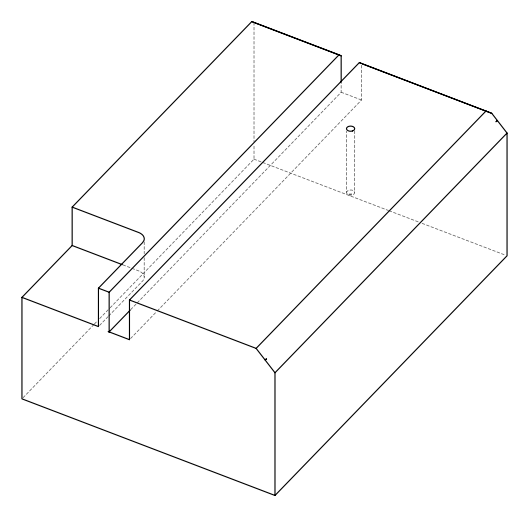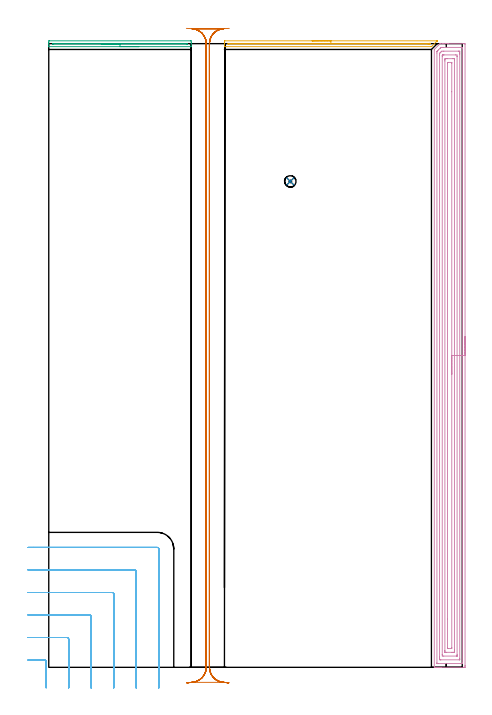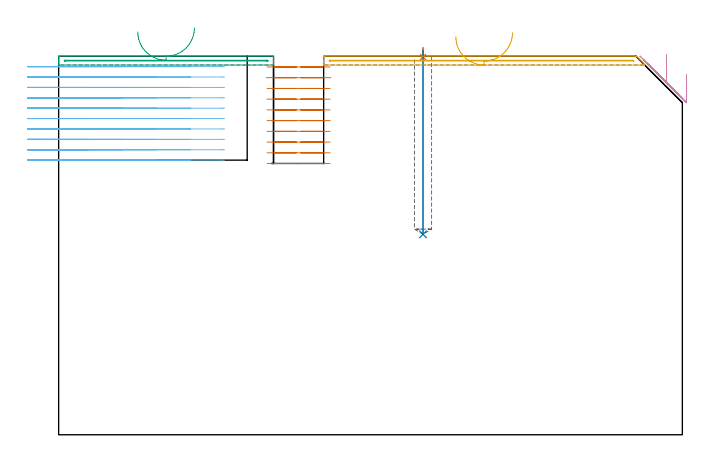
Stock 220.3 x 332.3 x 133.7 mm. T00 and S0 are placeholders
(PLAN: 7 operations, 3 tool changes, 46.3 min)
(1 SPOT_DRILL | STEP1POCKET | NXT0321_9005460120000 | 0.03 min | 1 mm3)
(2 DRILL_BLIND_HOLE_INTO_CENTER | STEP1POCKET | UGT0301_456 | 0.26 min | 1789 mm3)
(3 AREA_MILL | FG_CHAMFER_SURFACE | UGT0205_001 | 1.35 min | 376 mm3)
(4 AREA_MILL_1 | FG_CHAMFER_SURFACE_1 | UGT0205_001 | 16.25 min | 44682 mm3)
(5 AREA_MILL_2 | FG_CHAMFER_SURFACE_2 | UGT0205_001 | 1.93 min | 550 mm3)
(6 MILL_CORNER_NOTCH_RECTANGULAR | CORNER_NOTCH_RECTANGULAR | NXT0201_012 | Follow Part, ap 4, ae 75% | 11.55 min | 175150 mm3)
(7 MILL_RECTANGULAR_SLOT | SLOT_RECTANGULAR | NXT0201_012 | Follow Part, ap 4, ae 75% | 14.93 min | 222908 mm3)
(TOOL NXT0321_9005460120000 | NC Spot Drill, 142deg, 12mm, Carbide, Uncoated | D12 PA142 FL30 Z2)
(TOOL UGT0301_456 | Carbide Drill 6.1 mm | D6.1 PA118 FL63 Z2)
(TOOL UGT0205_001 | Chamfer Mill 20 x 3 x 45 deg. | D20 FL50 Z2)
(TOOL NXT0201_012 | ENDMILL 16mm [2P460-1600-NA 1630] | D16 FL38 Z6)
(OP 1 SPOT_DRILL)
G17 G21 G94 G90
T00 M6
G54
G17 G0 G90 X128.7 Y258.9 S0 M3
G43 Z143.7 H0
G94 G81 G98 Z133.437 F250. R136.7
G80
M5
M2
(OP 2 DRILL_BLIND_HOLE_INTO_CENTER)
G17 G21 G94 G90
T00 M6
G54
G17 G0 G90 X128.7 Y258.9 S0 M3
G43 Z143.7 H0
G94 G81 G98 Z70.8 F250. R135.7
G80
M5
M2
(OP 3 AREA_MILL)
G17 G21 G94 G90
T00 M6
G54
G17 G0 G90 X47.95 Y330.7 S1061 M3
G43 Z143.7 H0
G94 G1 X47.912 Z142.828 F250.
X47.798 Z141.963
X47.609 Z141.112
X47.347 Z140.28
X47.013 Z139.474
X46.61 Z138.7
X46.141 Z137.964
X45.61 Z137.272
X45.021 Z136.629
X44.378 Z136.04
X43.686 Z135.508
X42.95 Z135.04
X42.176 Z134.637
X41.37 Z134.303
X40.538 Z134.041
X39.686 Z133.852
X38.822 Z133.738
X37.95 Z133.7
X0.126
X0.01 Y330.703 Z133.689
X0. Y330.841 Z133.557
Y332.193 Z132.206
Y332.683 Z131.712
Y332.928 Z131.468
X0.001 Y333.796 Z130.601
X0.254 Y333.8 Z130.6
X75.646
X75.899 Y333.797 Z130.601
X75.9 Y332.683 Z131.712
Y332.193 Z132.206
X75.899 Y330.84 Z133.558
X75.89 Y330.703 Z133.689
X75.774 Y330.7 Z133.7
X37.95
Y332.114 Z132.286
X2.629 Y332.115 Z132.285
X2.351 Y332.117 Z132.283
X2.038 Y332.121 Z132.279
X2.009 Y332.129 Z132.271
X2.004 Y332.155 Z132.245
Y332.242 Z132.158
X2.01 Y332.337 Z132.063
X2.017 Y332.381 Z132.019
X2.022 Y332.382
X2.071 Y332.384 Z132.016
X2.172 Y332.385 Z132.015
X2.351 Y332.386 Z132.014
X73.244 Y332.385 Z132.015
X73.549 Y332.383 Z132.017
X73.862 Y332.379 Z132.021
X73.89 Y332.371 Z132.029
X73.896 Y332.346 Z132.054
X73.893 Y332.181 Z132.219
X73.89 Y332.131 Z132.269
X73.827 Y332.121 Z132.279
X73.549 Y332.118 Z132.282
X73.243 Y332.115 Z132.285
X37.95 Y332.114 Z132.286
X37.078 Z132.324
X36.213 Z132.438
X35.362 Z132.627
X34.53 Z132.889
X33.724 Z133.223
X32.95 Z133.626
X32.214 Z134.094
X31.522 Z134.625
X30.879 Z135.215
X30.29 Z135.858
X29.758 Z136.55
X29.29 Z137.286
X28.887 Z138.06
X28.553 Z138.866
X28.291 Z139.698
X28.102 Z140.549
X27.988 Z141.414
X27.95 Z142.286
G0 Z143.7
M5
M2
(OP 4 AREA_MILL_1)
G17 G21 G94 G90
T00 M6
G54
G17 G0 G90 X221.8 Y176.15 S1061 M3
G43 Z143.7 H0
Z127.3
G94 G1 Y176.112 Z126.428 F250.
Y175.998 Z125.563
Y175.809 Z124.712
Y175.547 Z123.88
Y175.213 Z123.074
Y174.81 Z122.3
Y174.342 Z121.564
Y173.81 Z120.872
Y173.221 Z120.229
Y172.578 Z119.64
Y171.886 Z119.108
Y171.15 Z118.64
Y170.376 Z118.237
Y169.57 Z117.903
Y168.738 Z117.641
Y167.886 Z117.452
Y167.022 Z117.338
Y166.15 Z117.3
Y0.887
X221.799 Y0.605 Z117.301
X221.794 Y0.005 Z117.304
X221.792 Y0.002 Z117.305
X221.189 Y0. Z117.908
X209.295 Z129.8
X208.689 Z130.405
X208.114 Z130.983
X207.797 Z131.3
X207.222 Z131.875
X206.904 Z132.191
X206.268 Z132.831
X205.835 Z133.264
X205.458 Z133.633
X205.432 Y0.004 Z133.659
X205.403 Y0.01 Z133.688
X205.4 Y0.159 Z133.7
Y329.018
X205.404 Y329.195 Z133.689
X205.486 Y329.287 Z133.612
X208.191 Y331.992 Z130.906
X208.491 Y332.29 Z130.609
X208.505 Y332.3 Z130.595
X209.839 Z129.26
X210.475 Z128.621
X211.686 Z127.411
X212.261 Z126.834
X212.866 Z126.229
X221.189 Z117.908
X221.479 Y332.298 Z117.618
X221.792 Y332.29 Z117.306
X221.799 Y331.977 Z117.299
X221.8 Y166.15 Z117.3
X220.386 Z118.714
X220.385 Y2.301 Z118.715
X220.384 Y2.211 Z118.716
X220.379 Y2.033 Z118.721
X220.376 Y2.008 Z118.724
X220.368 Y2.006 Z118.732
X220.345 Y2.003 Z118.755
X220.296 Y2.001 Z118.804
X207.293 Z131.807
X206.904 Y2.005 Z132.196
X206.849 Y2.008 Z132.251
X206.821 Y2.012 Z132.279
X206.814 Y2.39 Z132.286
X206.815 Y327.322 Z132.285
X206.821 Y328.125 Z132.279
X206.824 Y328.163 Z132.276
X206.843 Y328.186 Z132.257
X206.904 Y328.251 Z132.196
X207.286 Y328.636 Z131.814
X207.667 Y329.018 Z131.433
X208.56 Y329.91 Z130.54
X208.625 Y329.975 Z130.475
X208.689 Y330.038 Z130.411
X208.946 Y330.284 Z130.154
X209.198 Y330.295 Z129.902
X209.582 Y330.298 Z129.518
X210.085 Y330.3 Z129.015
X219.907 Y330.299 Z119.193
X220.296 Y330.295 Z118.804
X220.351 Y330.292 Z118.749
X220.379 Y330.288 Z118.721
X220.386 Y329.91 Z118.714
Y166.15
X218.972 Z120.128
X218.971 Y4.607 Z120.129
X218.969 Y4.175 Z120.131
X218.967 Y4.06 Z120.133
X218.965 Y4.012 Z120.135
X218.86 Y4.007 Z120.24
X218.684 Y4.001 Z120.416
X208.863 Z130.237
X208.689 Y4.004 Z130.411
X208.515 Y4.01 Z130.585
X208.235 Y4.031 Z130.865
X208.233 Y4.175 Z130.867
X208.23 Y4.634 Z130.87
X208.229 Y5.067 Z130.871
X208.228 Y5.528 Z130.872
X208.229 Y326.34 Z130.871
X208.23 Y326.799 Z130.87
X208.233 Y327.017 Z130.867
X208.235 Y327.12 Z130.865
X208.338 Y327.233 Z130.762
X208.511 Y327.411 Z130.589
X208.689 Y327.59 Z130.411
X208.958 Y327.857 Z130.142
X209.231 Y328.125 Z129.869
X209.414 Y328.294 Z129.686
X210.475 Y328.3 Z128.625
X218.337 Y328.299 Z120.763
X218.511 Y328.296 Z120.589
X218.685 Y328.29 Z120.415
X218.965 Y328.269 Z120.135
X218.967 Y328.125 Z120.133
X218.97 Y327.666 Z120.13
X218.971 Y327.233 Z120.129
X218.972 Y326.772 Z120.128
Y166.15
X217.557 Z121.543
Y6.852
X217.552 Y6.026 Z121.548
X217.546 Y6.009 Z121.554
X217.524 Y6.005 Z121.576
X217.471 Y6.001 Z121.629
X210.434 Z128.666
X209.65 Y6.027 Z129.45
X209.643 Y6.791 Z129.457
Y6.852
Y325.448
X209.646 Y325.864 Z129.454
X209.65 Y326.067 Z129.45
X209.742 Y326.181 Z129.358
X209.844 Y326.283 Z129.256
X210.049 Y326.29 Z129.051
X210.475 Y326.3 Z128.625
X210.515 Z128.585
X216.766 Y326.299 Z122.334
X217.55 Y326.273 Z121.55
X217.557 Y325.509 Z121.543
Y325.448
Y166.15
X216.143 Z122.957
Y9.219
X216.142 Y8.637 Z122.958
X216.14 Y8.329 Z122.96
X216.136 Y8.025 Z122.964
X215.832 Y8.01 Z123.268
X215.574 Y8.003 Z123.526
X214.939 Y8. Z124.161
X214.684 Z124.416
X212.005 Z127.095
X211.368 Y8.001 Z127.732
X211.109 Y8.004 Z127.991
X211.072 Y8.01 Z128.028
X211.064 Y8.02 Z128.036
X211.061 Y8.051 Z128.039
X211.058 Y8.637 Z128.042
X211.057 Y8.948 Z128.043
Y323.081
X211.058 Y323.663 Z128.042
X211.06 Y323.971 Z128.04
X211.064 Y324.275 Z128.036
X211.368 Y324.29 Z127.732
X211.626 Y324.297 Z127.474
X212.261 Y324.3 Z126.839
X212.516 Z126.584
X215.195 Z123.905
X215.832 Y324.299 Z123.268
X216.091 Y324.296 Z123.009
X216.128 Y324.29 Z122.972
X216.136 Y324.28 Z122.964
X216.139 Y324.249 Z122.961
X216.142 Y323.663 Z122.958
X216.143 Y323.352 Z122.957
Y166.15
X214.729 Z124.371
X214.728 Y10.633 Z124.372
X214.727 Y10.422 Z124.373
X214.722 Y10.082 Z124.378
X214.715 Y10.01 Z124.385
X214.609 Y10.005 Z124.491
X214.467 Y10.001 Z124.633
X212.681 Z126.419
X212.519 Y10.007 Z126.581
X212.488 Y10.009 Z126.612
X212.478 Y10.064 Z126.622
X212.474 Y10.209 Z126.626
X212.472 Y10.422 Z126.628
X212.471 Y25.63 Z126.629
X212.472 Y321.667 Z126.628
X212.473 Y321.878 Z126.627
X212.478 Y322.218 Z126.622
X212.485 Y322.29 Z126.615
X212.591 Y322.295 Z126.509
X212.733 Y322.299 Z126.367
X214.519 Z124.581
X214.681 Y322.293 Z124.419
X214.712 Y322.291 Z124.388
X214.722 Y322.236 Z124.378
X214.726 Y322.091 Z124.374
X214.728 Y321.878 Z124.372
X214.729 Y306.66 Z124.371
Y166.15
Y165.278 Z124.409
Y164.413 Z124.523
Y163.562 Z124.712
Y162.73 Z124.974
Y161.924 Z125.308
Y161.15 Z125.711
Y160.414 Z126.18
Y159.722 Z126.711
Y159.079 Z127.3
Y158.49 Z127.943
Y157.958 Z128.635
Y157.49 Z129.371
Y157.087 Z130.145
Y156.753 Z130.951
Y156.491 Z131.783
Y156.302 Z132.635
Y156.188 Z133.5
Y156.15 Z134.371
G0 Z143.7
M5
M2
(OP 5 AREA_MILL_2)
G17 G21 G94 G90
T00 M6
G54
G17 G0 G90 X140.3 Y333.8 S1061 M3
G43 Z143.7 H0
Z140.6
G94 G1 X140.338 Z139.728 F250.
X140.452 Z138.863
X140.641 Z138.012
X140.903 Z137.18
X141.237 Z136.374
X141.64 Z135.6
X142.108 Z134.864
X142.64 Z134.172
X143.229 Z133.529
X143.872 Z132.94
X144.564 Z132.408
X145.3 Z131.94
X146.074 Z131.537
X146.88 Z131.203
X147.712 Z130.941
X148.564 Z130.752
X149.428 Z130.638
X150.3 Z130.6
X206.864 Y333.799 Z130.599
X206.927 Y333.798 Z130.598
X206.982 Y333.796 Z130.596
X206.988 Y333.794 Z130.597
X206.979 Y333.775 Z130.617
X206.902 Y333.7 Z130.696
X206.864 Y333.662 Z130.735
X204.096 Y330.896 Z133.503
X203.948 Y330.75 Z133.645
X203.895 Y330.703 Z133.689
X203.746 Y330.7 Z133.7
X93.736
X93.61 Y330.703 Z133.688
X93.604 Y330.774 Z133.618
X93.6 Y330.853 Z133.546
Y332.152 Z132.247
Y332.684 Z131.712
Y332.949 Z131.448
X93.602 Y333.551 Z130.846
X93.604 Y333.792 Z130.606
X93.612 Y333.793 Z130.604
X93.865 Y333.8 Z130.6
X150.3
Y332.386 Z132.014
X202.995 Y332.385 Z132.015
X203.087 Y332.383 Z132.017
X203.118 Y332.381 Z132.019
X203.119 Y332.38 Z132.02
X203.111 Y332.367 Z132.033
X203.068 Y332.321 Z132.079
X202.998 Y332.251 Z132.149
X202.949 Y332.205 Z132.195
X202.855 Y332.121 Z132.279
X202.546 Y332.117 Z132.283
X202.243 Y332.115 Z132.285
X201.964 Y332.114 Z132.286
X95.963
X95.656 Y332.116 Z132.284
X95.62 Y332.118 Z132.282
X95.61 Y332.121 Z132.279
X95.606 Y332.126 Z132.274
X95.602 Y332.168 Z132.232
X95.607 Y332.282 Z132.118
X95.614 Y332.38 Z132.02
X95.63 Y332.382 Z132.018
X95.679 Y332.384 Z132.016
X95.779 Y332.385 Z132.015
X95.963 Y332.386 Z132.014
X150.3
X151.172 Z132.052
X152.036 Z132.166
X152.888 Z132.355
X153.72 Z132.617
X154.526 Z132.951
X155.3 Z133.354
X156.036 Z133.823
X156.728 Z134.354
X157.371 Z134.943
X157.96 Z135.586
X158.492 Z136.278
X158.96 Z137.014
X159.363 Z137.788
X159.697 Z138.594
X159.959 Z139.426
X160.148 Z140.278
X160.262 Z141.143
X160.3 Z142.014
G0 Z143.7
M5
M2
(OP 6 MILL_CORNER_NOTCH_RECTANGULAR)
G17 G21 G94 G90
T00 M6
G54
G17 G0 G90 X-1.4 Y-10.877 S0 M3
G43 Z143.7 H1
Z130.03
G94 G1 Y-7.877 F250.
Y3.105 F500.
G3 X-2.195 Y3.9 R0.8
G1 X-8.
X-11. F250.
G0 Z143.7
X10.6 Y-11.
Z130.03
G1 Y-8.
Y15.105 F500.
G3 X9.805 Y15.9 R0.8
G1 X-8.
X-11. F250.
G0 Z143.7
X22.6 Y-11.
Z130.03
G1 Y-8.
Y27.104 F500.
G3 X21.804 Y27.9 R0.8
G1 X-8.
X-11. F250.
G0 Z143.7
X34.6 Y-11.
Z130.03
G1 Y-8.
Y39.104 F500.
G3 X33.804 Y39.9 R0.8
G1 X-8.
X-11. F250.
G0 Z143.7
X46.6 Y-11.
Z130.03
G1 Y-8.
Y51.104 F500.
G3 X45.804 Y51.9 R0.8
G1 X-8.
X-11. F250.
G0 Z143.7
X58.6 Y-11.
Z130.03
G1 Y-8.
Y63.1 F500.
G3 X57.8 Y63.9 R0.8
G1 X-8.
X-11. F250.
G0 Z143.7
X-1.4 Y-10.877
Z126.36
G1 Y-7.877
Y3.105 F500.
G3 X-2.195 Y3.9 R0.8
G1 X-8.
X-11. F250.
G0 Z143.7
X10.6 Y-11.
Z126.36
G1 Y-8.
Y15.105 F500.
G3 X9.805 Y15.9 R0.8
G1 X-8.
X-11. F250.
G0 Z143.7
X22.6 Y-11.
Z126.36
G1 Y-8.
Y27.104 F500.
G3 X21.804 Y27.9 R0.8
G1 X-8.
X-11. F250.
G0 Z143.7
X34.6 Y-11.
Z126.36
G1 Y-8.
Y39.104 F500.
G3 X33.804 Y39.9 R0.8
G1 X-8.
X-11. F250.
G0 Z143.7
X46.6 Y-11.
Z126.36
G1 Y-8.
Y51.104 F500.
G3 X45.804 Y51.9 R0.8
G1 X-8.
X-11. F250.
G0 Z143.7
X58.6 Y-11.
Z126.36
G1 Y-8.
Y63.1 F500.
G3 X57.8 Y63.9 R0.8
G1 X-8.
X-11. F250.
G0 Z143.7
X-1.4 Y-10.877
Z122.69
G1 Y-7.877
Y3.105 F500.
G3 X-2.195 Y3.9 R0.8
G1 X-8.
X-11. F250.
G0 Z143.7
X10.6 Y-11.
Z122.69
G1 Y-8.
Y15.105 F500.
G3 X9.805 Y15.9 R0.8
G1 X-8.
X-11. F250.
G0 Z143.7
X22.6 Y-11.
Z122.69
G1 Y-8.
Y27.104 F500.
G3 X21.804 Y27.9 R0.8
G1 X-8.
X-11. F250.
G0 Z143.7
X34.6 Y-11.
Z122.69
G1 Y-8.
Y39.104 F500.
G3 X33.804 Y39.9 R0.8
G1 X-8.
X-11. F250.
G0 Z143.7
X46.6 Y-11.
Z122.69
G1 Y-8.
Y51.104 F500.
G3 X45.804 Y51.9 R0.8
G1 X-8.
X-11. F250.
G0 Z143.7
X58.6 Y-11.
Z122.69
G1 Y-8.
Y63.1 F500.
G3 X57.8 Y63.9 R0.8
G1 X-8.
X-11. F250.
G0 Z143.7
X-1.4 Y-10.877
Z119.02
G1 Y-7.877
Y3.105 F500.
G3 X-2.195 Y3.9 R0.8
G1 X-8.
X-11. F250.
G0 Z143.7
X10.6 Y-11.
Z119.02
G1 Y-8.
Y15.105 F500.
G3 X9.805 Y15.9 R0.8
G1 X-8.
X-11. F250.
G0 Z143.7
X22.6 Y-11.
Z119.02
G1 Y-8.
Y27.104 F500.
G3 X21.804 Y27.9 R0.8
G1 X-8.
X-11. F250.
G0 Z143.7
X34.6 Y-11.
Z119.02
G1 Y-8.
Y39.104 F500.
G3 X33.804 Y39.9 R0.8
G1 X-8.
X-11. F250.
G0 Z143.7
X46.6 Y-11.
Z119.02
G1 Y-8.
Y51.104 F500.
G3 X45.804 Y51.9 R0.8
G1 X-8.
X-11. F250.
G0 Z143.7
X58.6 Y-11.
Z119.02
G1 Y-8.
Y63.1 F500.
G3 X57.8 Y63.9 R0.8
G1 X-8.
X-11. F250.
G0 Z143.7
X-1.4 Y-10.877
Z115.35
G1 Y-7.877
Y3.105 F500.
G3 X-2.195 Y3.9 R0.8
G1 X-8.
X-11. F250.
G0 Z143.7
X10.6 Y-11.
Z115.35
G1 Y-8.
Y15.105 F500.
G3 X9.805 Y15.9 R0.8
G1 X-8.
X-11. F250.
G0 Z143.7
X22.6 Y-11.
Z115.35
G1 Y-8.
Y27.104 F500.
G3 X21.804 Y27.9 R0.8
G1 X-8.
X-11. F250.
G0 Z143.7
X34.6 Y-11.
Z115.35
G1 Y-8.
Y39.104 F500.
G3 X33.804 Y39.9 R0.8
G1 X-8.
X-11. F250.
G0 Z143.7
X46.6 Y-11.
Z115.35
G1 Y-8.
Y51.104 F500.
G3 X45.804 Y51.9 R0.8
G1 X-8.
X-11. F250.
G0 Z143.7
X58.6 Y-11.
Z115.35
G1 Y-8.
Y63.1 F500.
G3 X57.8 Y63.9 R0.8
G1 X-8.
X-11. F250.
G0 Z143.7
X-1.4 Y-10.877
Z111.68
G1 Y-7.877
Y3.105 F500.
G3 X-2.195 Y3.9 R0.8
G1 X-8.
X-11. F250.
G0 Z143.7
X10.6 Y-11.
Z111.68
G1 Y-8.
Y15.105 F500.
G3 X9.805 Y15.9 R0.8
G1 X-8.
X-11. F250.
G0 Z143.7
X22.6 Y-11.
Z111.68
G1 Y-8.
Y27.104 F500.
G3 X21.804 Y27.9 R0.8
G1 X-8.
X-11. F250.
G0 Z143.7
X34.6 Y-11.
Z111.68
G1 Y-8.
Y39.104 F500.
G3 X33.804 Y39.9 R0.8
G1 X-8.
X-11. F250.
G0 Z143.7
X46.6 Y-11.
Z111.68
G1 Y-8.
Y51.104 F500.
G3 X45.804 Y51.9 R0.8
G1 X-8.
X-11. F250.
G0 Z143.7
X58.6 Y-11.
Z111.68
G1 Y-8.
Y63.1 F500.
G3 X57.8 Y63.9 R0.8
G1 X-8.
X-11. F250.
G0 Z143.7
X-1.4 Y-10.877
Z108.01
G1 Y-7.877
Y3.105 F500.
G3 X-2.195 Y3.9 R0.8
G1 X-8.
X-11. F250.
G0 Z143.7
X10.6 Y-11.
Z108.01
G1 Y-8.
Y15.105 F500.
G3 X9.805 Y15.9 R0.8
G1 X-8.
X-11. F250.
G0 Z143.7
X22.6 Y-11.
Z108.01
G1 Y-8.
Y27.104 F500.
G3 X21.804 Y27.9 R0.8
G1 X-8.
X-11. F250.
G0 Z143.7
X34.6 Y-11.
Z108.01
G1 Y-8.
Y39.104 F500.
G3 X33.804 Y39.9 R0.8
G1 X-8.
X-11. F250.
G0 Z143.7
X46.6 Y-11.
Z108.01
G1 Y-8.
Y51.104 F500.
G3 X45.804 Y51.9 R0.8
G1 X-8.
X-11. F250.
G0 Z143.7
X58.6 Y-11.
Z108.01
G1 Y-8.
Y63.1 F500.
G3 X57.8 Y63.9 R0.8
G1 X-8.
X-11. F250.
G0 Z143.7
X-1.4 Y-10.877
Z104.34
G1 Y-7.877
Y3.105 F500.
G3 X-2.195 Y3.9 R0.8
G1 X-8.
X-11. F250.
G0 Z143.7
X10.6 Y-11.
Z104.34
G1 Y-8.
Y15.105 F500.
G3 X9.805 Y15.9 R0.8
G1 X-8.
X-11. F250.
G0 Z143.7
X22.6 Y-11.
Z104.34
G1 Y-8.
Y27.104 F500.
G3 X21.804 Y27.9 R0.8
G1 X-8.
X-11. F250.
G0 Z143.7
X34.6 Y-11.
Z104.34
G1 Y-8.
Y39.104 F500.
G3 X33.804 Y39.9 R0.8
G1 X-8.
X-11. F250.
G0 Z143.7
X46.6 Y-11.
Z104.34
G1 Y-8.
Y51.104 F500.
G3 X45.804 Y51.9 R0.8
G1 X-8.
X-11. F250.
G0 Z143.7
X58.6 Y-11.
Z104.34
G1 Y-8.
Y63.1 F500.
G3 X57.8 Y63.9 R0.8
G1 X-8.
X-11. F250.
G0 Z143.7
X-1.4 Y-10.877
Z100.67
G1 Y-7.877
Y3.105 F500.
G3 X-2.195 Y3.9 R0.8
G1 X-8.
X-11. F250.
G0 Z143.7
X10.6 Y-11.
Z100.67
G1 Y-8.
Y15.105 F500.
G3 X9.805 Y15.9 R0.8
G1 X-8.
X-11. F250.
G0 Z143.7
X22.6 Y-11.
Z100.67
G1 Y-8.
Y27.104 F500.
G3 X21.804 Y27.9 R0.8
G1 X-8.
X-11. F250.
G0 Z143.7
X34.6 Y-11.
Z100.67
G1 Y-8.
Y39.104 F500.
G3 X33.804 Y39.9 R0.8
G1 X-8.
X-11. F250.
G0 Z143.7
X46.6 Y-11.
Z100.67
G1 Y-8.
Y51.104 F500.
G3 X45.804 Y51.9 R0.8
G1 X-8.
X-11. F250.
G0 Z143.7
X58.6 Y-11.
Z100.67
G1 Y-8.
Y63.1 F500.
G3 X57.8 Y63.9 R0.8
G1 X-8.
X-11. F250.
G0 Z143.7
X-1.4 Y-10.877
Z97.
G1 Y-7.877
Y3.105 F500.
G3 X-2.195 Y3.9 R0.8
G1 X-8.
X-11. F250.
G0 Z143.7
X10.6 Y-11.
Z97.
G1 Y-8.
Y15.105 F500.
G3 X9.805 Y15.9 R0.8
G1 X-8.
X-11. F250.
G0 Z143.7
X22.6 Y-11.
Z97.
G1 Y-8.
Y27.104 F500.
G3 X21.804 Y27.9 R0.8
G1 X-8.
X-11. F250.
G0 Z143.7
X34.6 Y-11.
Z97.
G1 Y-8.
Y39.104 F500.
G3 X33.804 Y39.9 R0.8
G1 X-8.
X-11. F250.
G0 Z143.7
X46.6 Y-11.
Z97.
G1 Y-8.
Y51.104 F500.
G3 X45.804 Y51.9 R0.8
G1 X-8.
X-11. F250.
G0 Z143.7
X58.6 Y-11.
Z97.
G1 Y-8.
Y63.1 F500.
G3 X57.8 Y63.9 R0.8
G1 X-8.
X-11. F250.
G0 Z143.7
M5
M2
(OP 7 MILL_RECTANGULAR_SLOT)
G17 G21 G94 G90
T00 M6
G54
G17 G0 G90 X95.897 Y-8.23 S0 M3
G43 Z143.7 H1
Z129.91
G94 G1 X92.908 Y-7.97 F250.
G2 X85.6 Y0. R8. F500.
G1 Y332.3
G2 X93.2 Y340.29 R8.
G1 Y340.3
X76.3
Y340.29
G2 X83.9 Y332.3 R8.
G1 Y0.
G2 X76.592 Y-7.97 R8.
G1 X73.603 Y-8.23 F250.
G0 Z143.7
X73.304 Y340.44
Z126.12
G1 X76.3 Y340.29
G2 X83.9 Y332.3 R8. F500.
G1 Y0.
G2 X76.3 Y-7.99 R8.
G1 Y-8.
X93.2
Y-7.99
G2 X85.6 Y0. R8.
G1 Y332.3
G2 X93.2 Y340.29 R8.
G1 X96.196 Y340.44 F250.
G0 Z143.7
X95.897 Y-8.23
Z122.33
G1 X92.908 Y-7.97
G2 X85.6 Y0. R8. F500.
G1 Y332.3
G2 X93.2 Y340.29 R8.
G1 Y340.3
X76.3
Y340.29
G2 X83.9 Y332.3 R8.
G1 Y0.
G2 X76.592 Y-7.97 R8.
G1 X73.603 Y-8.23 F250.
G0 X95.897 Z118.54
G1 X92.908 Y-7.97
G2 X85.6 Y0. R8. F500.
G1 Y332.3
G2 X93.2 Y340.29 R8.
G1 Y340.3
X76.3
Y340.29
G2 X83.9 Y332.3 R8.
G1 Y0.
G2 X76.592 Y-7.97 R8.
G1 X73.603 Y-8.23 F250.
G0 X95.897 Z114.75
G1 X92.908 Y-7.97
G2 X85.6 Y0. R8. F500.
G1 Y332.3
G2 X93.2 Y340.29 R8.
G1 Y340.3
X76.3
Y340.29
G2 X83.9 Y332.3 R8.
G1 Y0.
G2 X76.592 Y-7.97 R8.
G1 X73.603 Y-8.23 F250.
G0 X95.897 Z110.96
G1 X92.908 Y-7.97
G2 X85.6 Y0. R8. F500.
G1 Y332.3
G2 X93.2 Y340.29 R8.
G1 Y340.3
X76.3
Y340.29
G2 X83.9 Y332.3 R8.
G1 Y0.
G2 X76.592 Y-7.97 R8.
G1 X73.603 Y-8.23 F250.
G0 X95.897 Z107.17
G1 X92.908 Y-7.97
G2 X85.6 Y0. R8. F500.
G1 Y332.3
G2 X93.2 Y340.29 R8.
G1 Y340.3
X76.3
Y340.29
G2 X83.9 Y332.3 R8.
G1 Y0.
G2 X76.592 Y-7.97 R8.
G1 X73.603 Y-8.23 F250.
G0 X95.897 Z103.38
G1 X92.908 Y-7.97
G2 X85.6 Y0. R8. F500.
G1 Y332.3
G2 X93.2 Y340.29 R8.
G1 Y340.3
X76.3
Y340.29
G2 X83.9 Y332.3 R8.
G1 Y0.
G2 X76.592 Y-7.97 R8.
G1 X73.603 Y-8.23 F250.
G0 X95.897 Z99.59
G1 X92.908 Y-7.97
G2 X85.6 Y0. R8. F500.
G1 Y332.3
G2 X93.2 Y340.29 R8.
G1 Y340.3
X76.3
Y340.29
G2 X83.9 Y332.3 R8.
G1 Y0.
G2 X76.592 Y-7.97 R8.
G1 X73.603 Y-8.23 F250.
G0 X95.897 Z95.8
G1 X92.908 Y-7.97
G2 X85.6 Y0. R8. F500.
G1 Y332.3
G2 X93.2 Y340.29 R8.
G1 Y340.3
X76.3
Y340.29
G2 X83.9 Y332.3 R8.
G1 Y0.
G2 X76.592 Y-7.97 R8.
G1 X73.603 Y-8.23 F250.
G0 Z143.7
M5
M2
